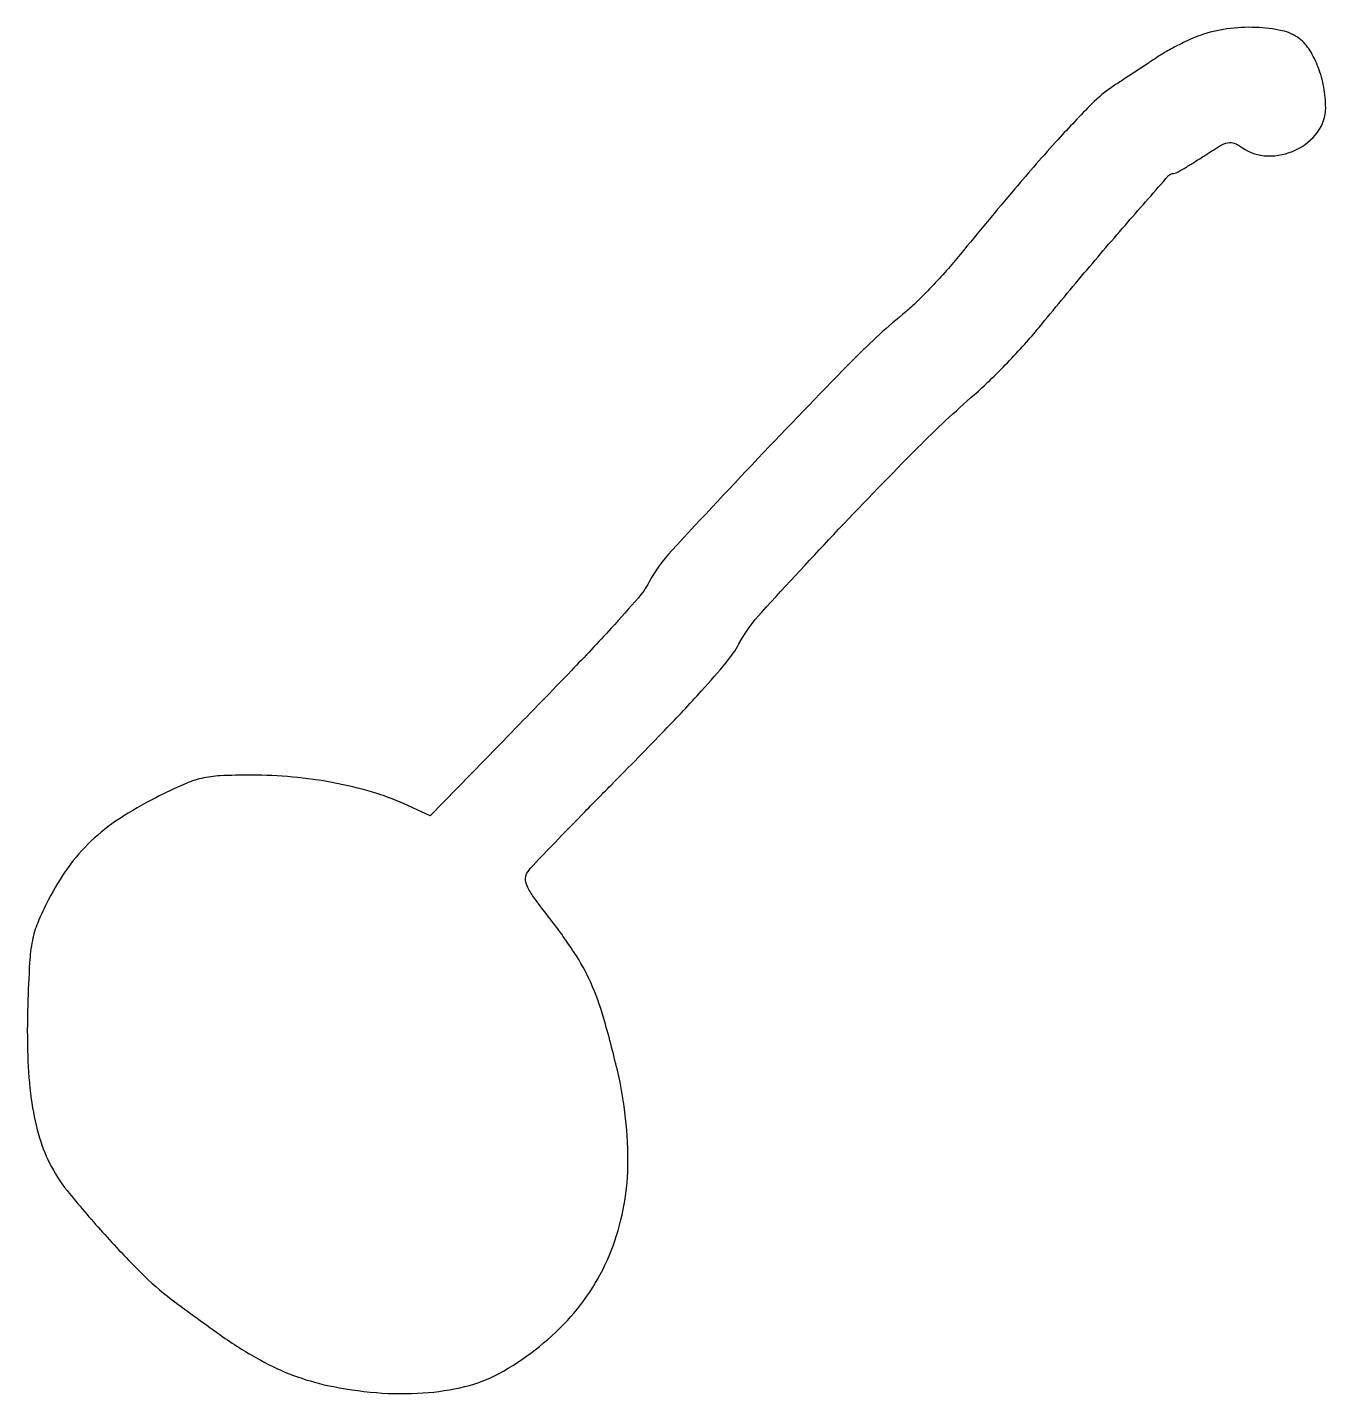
# Model space of a CAD drawing. Extents: x 0 to 231, y 0 to 243.
import ezdxf

# ---------------------------------------------------------------- set-up
doc = ezdxf.new("R2010")
doc.units = 0

msp = doc.modelspace()

# ---------------------------------------------------------------- linework, layer by layer
msp.add_lwpolyline([(208.69799, 241.556065, 0.020062), (206.975391, 240.862553, 0.011072), (204.926535, 239.885439, 0.011024), (202.890083, 238.801326, 0.017376), (201.19799, 237.773208, 0.000335), (199.471563, 236.638632, 0.000173), (197.313482, 235.217243, 0.000172), (195.095291, 233.754071, 0.00026), (193.167055, 232.479768, 0.052055), (189.417081, 229.394145, 0.010216), (183.409021, 223.045412, 0.008963), (175.713219, 214.261695, 0.004133), (166, 202.571323, -0.010536), (163.587148, 199.741839, -0.008531), (160.88416, 196.806571, -0.008639), (158.297421, 194.184231, -0.021979), (156.30778, 192.400065, 0.026527), (147.182344, 184.066143, 0.004671), (131.043998, 167.366866, 0.002903), (114.697095, 149.930805, 0.063556), (110.639721, 144.25255, -0.055401), (108.767059, 141.539626, -0.006772), (103.953091, 136.143065, -0.006005), (96.870831, 128.600825, -0.001961), (86.247106, 117.642324), (71.72987, 102.784648), (67.114935, 104.874467, 0.035171), (61.338263, 107.015246, 0.024587), (54.582132, 108.635849, 0.023431), (47.295928, 109.658226, 0.023142), (39.91575, 110, 0.011271), (34.390176, 109.875422, 0.04698), (31.095314, 109.414551, 0.047), (27.945092, 108.346786, 0.011288), (22.955356, 105.977553, 0.028738), (16.470636, 102.235852, 0.044901), (11.424324, 98.233451, 0.047215), (7.351968, 93.554141, 0.036399), (3.818936, 87.779069, 0.020998), (1.950529, 83.750655, 0.050031), (1.000798, 80.594661, 0.034314), (0.512742, 76.670262, 0.005783), (0.183156, 69.108949, 0.015559), (0.175153, 60.006721, 0.026651), (0.808462, 52.442018, 0.031985), (2.086495, 46.161834, 0.049682), (4.05299, 41, 0.053953), (7.192334, 36.113794, 0.01285), (13.461875, 28.739152, 0.013762), (20.29093, 21.522379, 0.03447), (25.755728, 16.762531, 0.00941), (34.896857, 10.113967, 0.026419), (41.610798, 5.930943, 0.03584), (47.413935, 3.250442, 0.037579), (53.450188, 1.475814, 0.031921), (62.172838, 0.184305, 0.037792), (70.505454, 0.120742, 0.041569), (77.931646, 1.250763, 0.066257), (83.919034, 3.548421, 0.080448), (96.139981, 13.019269, 0.09472), (103.931937, 25.390355, 0.089125), (106.9003, 40.385803, 0.062925), (105.044051, 57.5, 0.011743), (102.57396, 66.890698, 0.035258), (100.294115, 73.113522, 0.040489), (97.347498, 78.474052, 0.019762), (92.791062, 84.815339, -0.00792), (90.12549, 88.345569, -0.04971), (88.981688, 90.290758, -0.114164), (88.70109, 91.641115, -0.153921), (89.100548, 92.815339, -0.031974), (90.047261, 93.945542, -0.001141), (93.963655, 98.037415, -0.002102), (98.625562, 102.845373, -0.001471), (103.918766, 108.226924, 0.002876), (113.48617, 118.008876, 0.008139), (120.012454, 124.982415, 0.010378), (124.458617, 130.100636, 0.04868), (126.648661, 133.321076, -0.060321), (130.696893, 138.986572, -0.003976), (144.388942, 153.717406, -0.006243), (158.418322, 168.205722, -0.018304), (168.560995, 177.700158, 0.014276), (171.246021, 180.173314, 0.007859), (174.393724, 183.341335, 0.007829), (177.488195, 186.657655, 0.01243), (180.020274, 189.601813, -0.003607), (188.073337, 199.306672, -0.004319), (195.80072, 208.324253, -0.00084), (203.050562, 216.609993, -0.215836), (203.911955, 217, 0.124025), (204.389, 217.120179, 0.006271), (205.802368, 217.903573, 0.009726), (207.467736, 218.897574, 0.006866), (209.301015, 220.075994, -0.009775), (212.176902, 221.901037, -0.083111), (213.592144, 222.46644, -0.151569), (214.745707, 222.366285, -0.055948), (216.194966, 221.575994, 0.148671), (220.678579, 220.110881, 0.117488), (225.689959, 221.196062, 0.120845), (229.571862, 224.384817, 0.162551), (230.994423, 228.673077, 0.045169), (230.65517, 232.340191, 0.045128), (229.662898, 235.887931, 0.048565), (228.16938, 238.902624, 0.087033), (226.330697, 240.954514, 0.114274), (223.268106, 242.39242, 0.044353), (218.591015, 242.969432, 0.042502), (213.41264, 242.705887, 0.051752)], format="xyb", close=True)

doc.saveas('drawing.dxf')
